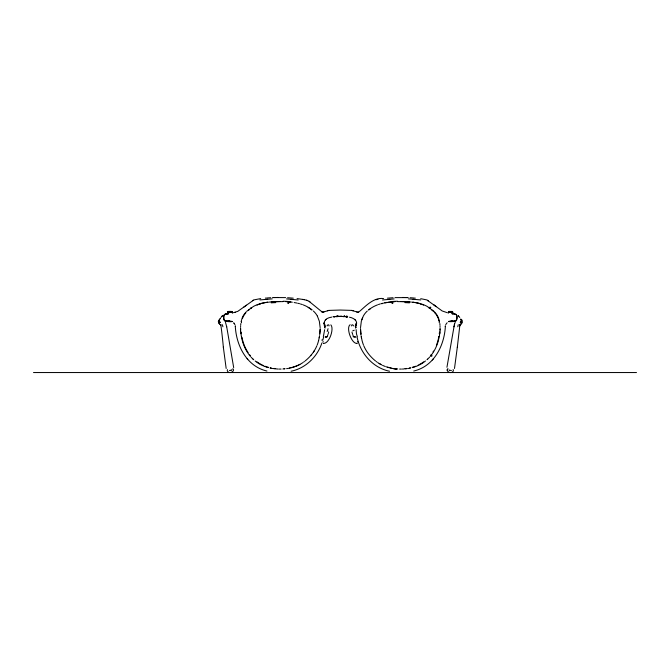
<?xml version="1.0" encoding="UTF-8"?>
<svg xmlns="http://www.w3.org/2000/svg" width="670" height="670" viewBox="0 0 670 670"><rect width="100%" height="100%" fill="white"/><g stroke="black" fill="none" stroke-linecap="round" stroke-linejoin="round"><path stroke-width="1" d="M323.778 343.392C329.439 343.4 334.347 328.501 330.838 324.849M319.975 332.295L320.151 328.602M461.362 320.871L460.198 322.647C462.233 322.128 460.767 318.334 461.002 319.372M240.614 327.245L240.631 326.324M219.442 321.407L219.442 319.791M440.039 328.174L439.972 330.025M360.527 327.672L361.323 321.248L363.308 316.072A19.154 19.145 -11.5 0 1 367.311 311.014M460.315 324.431C459.628 325.369 460.424 324.163 460.106 324.69C458.824 326.114 465.399 320.88 460.65 319.096M352.018 332.035L352.135 332.889M240.672 325.394L240.823 323.551M319.883 333.291L320.143 329.565M233.688 367.604L226.695 326.7M325.05 328.124C322.772 321.675 324.716 318.208 331.742 317.103M461.362 320.804L461.354 320.252M439.83 333.635L440.182 329.104M439.838 331.868L439.755 332.789A82.988 82.787 69.6 0 1 439.47 335.553L439.302 336.466M219.316 320.252L219.299 320.721M457.308 347.286L459.813 325.587L459.687 326.131M319.892 333.216L319.665 335.059M457.325 347.152L454.494 368.483M350.117 324.69C345.753 327.655 351.566 343.878 356.884 343.392M454.377 324.607L446.94 367.286M318.618 340.502L319.523 335.972M241.368 322.706L241.527 321.793M453.95 326.826L454.076 326.072M319.213 337.797L319.381 336.884M457.778 326.776L458.255 324.716M445.248 326.524L445.391 325.838C444.553 345.226 434.168 366.364 413.717 371.046M241.108 321.717L242.113 318.166A18.224 18.048 80 0 1 244.29 314.113L246.058 311.986M321.91 340.285L322.027 339.791M454.469 324.272L455.19 322.354M454.344 324.749L454.503 324.129M459.779 325.729L460.022 324.866M328.576 332.73L328.643 332.035M322.772 340.243L323.51 337.437M328.995 325.963L329.012 325.185A7.135 2.722 -70.1 0 0 328.141 324.833A1.935 0.737 -70.1 0 0 327.128 325.888M327.463 330.519L328.074 328.694M361.842 319.582L362.495 317.865M328.308 333.501L328.124 334.012M327.463 335.812L327.848 334.766M321.885 343.015C317.304 356.859 305.57 368.266 291.132 371.239M445.726 324.632L447.133 322.756M220.12 318.761L220.338 318.351L219.827 319.18M324.573 327.563L325.762 325.737M323.292 341.658L322.974 342.018A7.135 2.722 -70.1 0 1 322.664 342.035M462.082 322.731L461.663 323.359M220.899 317.521L222.406 315.838M327.597 336.675L325.461 336.985M244.709 314.247L245.848 312.806M448.565 311.969L448.506 312.413M228.177 311.751L227.674 312.404L228.252 312.413M448.632 311.877L449.587 311.918M232.431 313.259L231.862 311.466L231.083 311.918M452.484 311.55L451.63 311.918M227.582 313.702L228.73 313.686L226.1 313.753L227.674 313.853L228.21 311.508M448.23 313.259L448.8 311.466L452.418 311.466M232.029 311.877L231.259 311.852M451.764 311.91L452.484 311.751M311.081 355.175L309.858 356.557A46.406 46.213 77.5 0 1 307.228 359.154A38.969 38.843 57.7 0 1 305.126 360.954M433.549 358.601L432.292 359.999M327.06 331.206L327.94 331.081M246.702 311.332L253.386 306.483A31.725 31.49 61.9 0 1 258.427 304.264L261.074 303.468M221.829 316.357L222.767 315.545M325.402 319.942L326.148 319.314M426.941 359.748L427.619 359.128M460.918 324.121L461.37 323.702M248.47 310.26L249.181 309.682M219.366 319.439L218.294 321.567L219.459 323.861M354.531 336.667L353.986 336.968M245.053 306.19L237.766 311.366L233.428 312.689M243.788 307.128L253.871 299.909L260.697 298.594M246.284 305.269L245.672 305.729L246.267 305.286M303.652 362.068L304.398 361.524M342.822 316.474L345.134 316.525L343.501 316.491L344.497 316.592L344.497 315.83M460.742 324.263L459.754 324.925M250.262 308.426L251.024 307.915M357.411 336.717L356.482 333.97L356.113 329.598M232.063 369.731L231.242 370.15M229.416 320.587L228.219 320.905L229.425 320.796M352.772 330.829L354.254 330.218M358.718 312.061C364.12 307.899 373.131 296.911 383.592 298.577M226.1 313.753L227.323 313.635M452.543 313.836L454.587 313.744L453.766 313.728M377.57 304.85L375.853 305.545A32.093 32.018 -29.6 0 0 368.726 309.825M358.09 312.253L351.482 310.386L340.335 310.043L329.179 310.386L322.454 312.253L308.703 301.048L304.607 299.708L297.07 298.577M231.066 370.217L229.408 370.493M294.666 366.741L292.907 367.311M378.441 304.532L380.208 303.962M258.779 304.473L260.521 303.929M358.299 312.22L357.638 312.253L358.5 312.153M323.945 312.036L323.493 312.17M231.041 321.257L230.229 321.366M327.396 310.746L327.831 310.62M381.096 303.703L382.888 303.25M344.698 316.609C341.306 315.897 344.196 317.563 344.171 315.872M291.132 367.797L292.019 367.57M235.413 312.287L234.843 312.429M381.892 303.686L382.788 303.468M260.102 303.611L267.799 302.145M261.97 303.25L264.675 302.706M383.793 303.049L386.531 302.538M377.294 299.482L377.939 299.364M376.063 299.708L376.574 299.616M454.578 320.93L451.203 320.938M385.953 302.555L387.268 302.329M336.884 315.738L336.884 316.466L335.921 316.634L337.387 316.567M265.588 302.555L268.327 302.187M384.865 302.798L395.166 301.592M406.724 368.433L404.898 368.626M406.975 368.676L405.141 368.877M226.117 314.197L224.408 314.749A2.563 2.554 56.5 0 0 224.132 315.202L223.872 315.939A17.588 17.412 75.7 0 0 223.855 319.28A2.37 2.345 75.6 0 0 226.15 321.407L228.864 321.332M269.24 302.095L271.082 301.927M387.595 299.54L389.789 299.348M382.486 299.984L394.161 298.912M387.377 298.167L393.072 297.723M265.337 298.116L266.107 298.041M265.303 299.482L267.615 299.289M259.91 299.925L272.246 298.87M284.03 368.693L284.943 368.617M284.75 368.86L282.908 368.994M335.134 316.701L333.97 316.793A20.46 2.513 89.7 0 1 333.635 316.709C331.315 316.868 336.7 316.349 334.28 316.642A20.519 2.521 89.7 0 0 334.539 316.743L334.966 316.709M266.886 297.983L270.764 297.706M391.347 302.254L393.089 302.12M454.603 320.913L455.659 320.779A1.198 1.198 0 0 0 456.094 320.536L456.915 318.602A7.303 7.286 -56.5 0 0 456.906 316.474L456.53 315.202A2.563 2.554 -56.5 0 0 456.253 314.749L454.57 314.18M226.778 321.366L226.108 321.491L230.053 321.65M336.884 316.466L335.62 316.508L337.856 316.55M356.113 336.935L354.966 337.002M404.219 368.952L402.377 369.044M355.201 336.985L353.065 336.675M226.678 321.374L232.08 321.525L230.488 321.583M273.871 297.555L285.696 297.614M451.413 370.485L449.779 370.276M272.447 297.614L278.1 297.455M394.965 297.614L408.214 297.614M337.127 316.575L338.015 316.541L338.015 315.821M274.834 301.626L275.914 301.592M271.601 301.793L280.228 301.492M275.688 301.676L283.075 301.609M228.998 311.651L228.21 311.701L231.083 311.676M227.674 313.853L228.118 313.836M451.881 313.652L454.536 313.711M227.674 312.17L232.431 312.17M448.23 312.17L452.987 312.17L452.987 313.853M452.418 311.659L449.587 311.676M231.862 311.659L230.941 311.659M232.23 321.634L228.219 321.541L229.701 321.366M448.607 321.382L450.667 321.433M231.862 311.466L228.252 311.466L228.998 311.475M448.8 311.466L449.553 311.475M451.982 311.651L451.496 311.659M397.586 301.609L404.982 301.676M230.681 321.583L230.296 321.583M229.031 311.45L231.083 311.45M449.587 311.45L451.982 311.483M281.065 369.061L279.214 369.07M228.956 321.374L230.095 321.433M451.387 311.676L450.608 311.684M450.299 321.441L448.691 321.483L450.458 321.583M401.447 369.07L399.605 369.061M229.45 321.324L230.379 321.324M450.433 321.366L449.62 321.257M450.282 321.324L450.944 321.441M450.608 321.65L454.587 321.508L450.91 321.324M33.5 372.545L636.5 372.545M230.053 311.684L229.031 311.676M450.433 311.659L449.235 311.651M230.413 321.366L232.23 321.391M229.458 320.938L226.066 320.922M451.932 313.686L453.079 313.702M451.237 320.796L452.635 320.855L451.245 320.587M449.553 311.651L448.8 311.659M402.561 297.455L406.246 297.53M448.607 321.634L453.699 321.416M400.442 301.492L409.06 301.793M404.747 301.592L405.827 301.626M406.791 297.555L407.569 297.589M342.831 316.55L343.71 316.583M278.293 369.044L276.442 368.952M453.825 321.424L454.511 321.407A2.37 2.345 -75.6 0 0 456.814 319.28A17.588 17.412 -75.7 0 0 456.823 315.922A2.37 2.345 -75.7 0 0 454.511 313.803M322.58 312.253L323.024 312.253L321.96 312.061M325.034 336.96L326.064 337.018M410.09 297.723L413.784 297.983M397.754 368.994L395.911 368.86M287.597 297.723L293.284 298.167M226.058 320.913L225.003 320.779A1.198 1.198 0 0 1 224.567 320.536L223.747 318.602A7.303 7.286 56.5 0 1 223.763 316.474L223.872 315.939A2.37 2.345 75.7 0 1 226.15 313.803M285.495 301.592L290.755 301.986M287.572 302.12L289.314 302.254M413.047 299.289L415.358 299.482M395.719 368.617L396.64 368.693M409.588 301.927L411.422 302.095M408.424 298.87L420.752 299.925M290.88 299.348L293.066 299.54M414.554 298.041L415.333 298.116M286.5 298.912L298.175 299.984M347.077 316.793A40.2 25.443 -87.7 0 1 346.465 316.768L346.156 316.751A20.51 2.605 -89.6 0 0 346.323 316.709L347.722 316.86A40.192 25.066 -87.8 0 1 346.256 316.751L345.477 316.692A20.611 2.504 -89.7 0 0 345.712 316.659L347.077 316.751L347.077 316.064M275.521 368.877L273.687 368.676M275.772 368.626L273.946 368.433M393.123 368.534L396.715 368.944M394.563 368.776L396.171 368.961L392.972 368.567M412.335 302.187L415.082 302.555M420.735 298.686L426.79 299.909L436.229 306.651L435.609 306.19M352.387 310.52L351.708 310.419L353.274 310.746M412.862 302.145L420.559 303.611M447.233 312.689L442.141 310.939L434.403 305.286M294.138 302.538L296.869 303.049M304.607 299.708L302.731 299.364M415.986 302.706L418.691 303.25M326.767 336.993L326.131 336.667M349.505 317.22C353.023 317.731 358.576 320.746 355.896 325.092L356.474 323.024L355.611 328.124M297.773 303.25L299.565 303.703M323.627 343.35L323.535 343.325M388.642 367.57L389.538 367.797M389.538 371.239C373.039 367.922 360.544 353.576 357.152 337.437M356.942 312.111L356.716 312.036M419.588 303.468L422.234 304.255A31.725 31.49 -61.9 0 1 427.276 306.475L433.959 311.332M266.953 371.046C246.493 366.364 236.116 345.226 235.279 325.838L235.413 326.524M420.14 303.929L421.891 304.473M300.453 303.962L302.22 304.532M387.754 367.311L385.995 366.741M306.466 300.152L307.363 300.445M303.091 304.85L304.808 305.545A32.093 32.018 29.6 0 1 311.935 309.825M449.419 370.15L448.917 369.915M220.732 324.816L220.246 324.489M219.291 323.702L220.857 325.05L220.346 324.431M323.334 336.767L324.657 329.69M220.422 324.615L220.916 324.925M430.081 307.011L430.86 307.538M429.637 307.915L430.4 308.426M309.155 301.307L309.976 301.868M376.264 361.524L377.009 362.068M433.758 304.808L434.998 305.729M233.654 322.84L234.935 324.632M354.514 319.314L355.259 319.942M431.48 309.682L433.557 311.483M458.18 315.779L459.762 317.521M458.255 315.838L458.841 316.357M253.042 359.128L253.729 359.748M434.202 312.128L435.952 314.247M434.604 311.986L436.371 314.113A18.224 18.048 -80 0 1 438.557 318.166L439.554 321.717M247.113 358.601L247.733 359.313M449.403 311.852L449.235 311.483M229.031 311.918L228.679 311.483M355.134 326.005L356.088 327.563M357.437 341.767L357.755 342.035A7.135 2.722 70.1 0 0 357.998 342.035M220.715 324.883C221.142 325.612 222.934 342.152 223.336 347.152L223.353 347.286M218.998 323.359L218.579 322.731M461.144 319.623L461.337 320.134M317.362 316.072L319.339 321.248L320.143 327.672M225.472 322.354L226.72 326.826M226.167 368.483L223.336 347.152M352.814 334.766L353.199 335.812M352.537 334.012L352.353 333.501M219.408 321.332L219.299 320.871M438.448 319.129L438.942 320.897M351.666 325.963L351.649 325.185A7.135 2.722 70.1 0 1 352.529 324.833A1.935 0.737 70.1 0 1 353.534 325.888M222.406 324.716L222.884 326.776M361.138 335.972L362.051 340.502A39.086 38.969 -55.2 0 0 363.442 344.908M361.289 336.884L361.448 337.797M439.135 321.793L439.294 322.706M241.368 336.466L241.234 335.553A82.988 82.787 -69.6 0 1 240.873 332.797L240.823 331.868M360.519 328.602L361.004 335.059M360.778 333.216L360.879 334.137M439.838 323.551L439.997 325.394M240.488 329.104L240.832 333.635M360.519 329.565L360.778 333.291M240.689 330.025L240.622 328.174M440.031 326.324L440.048 327.245M338.543 316.525L338.543 316.324A86.129 86.028 -0.1 0 1 342.102 316.324L342.102 316.525M342.102 316.441L342.102 316.491A69.052 68.968 -0.1 0 0 338.543 316.525M454.511 320.428L454.511 321.407M346.323 315.989L346.323 316.717M337.638 315.83L337.638 316.558M226.15 320.428L226.15 321.407M447.175 370.033A2.387 1.801 12.1 0 0 447.468 370.929L447.853 371.381A3.978 3.007 11.7 0 0 448.841 372.118L449 372.193A2.739 2.069 11.8 0 0 449.604 372.42A2.797 2.102 11.9 0 0 450.357 372.537L450.868 372.545A2.588 1.943 11.8 0 0 451.856 372.327L452.116 372.193A3.953 2.965 11.7 0 0 453.046 371.381L453.28 370.929A2.613 1.96 12 0 0 453.088 369.547M447.954 368.584A4.188 3.149 12.2 0 0 447.535 369.044L447.275 369.505A2.446 1.843 12.4 0 0 447.175 370.033M227.482 369.631A2.613 1.96 -12.2 0 0 227.356 370.007L227.306 370.359A2.613 1.96 -12 0 0 227.381 370.929L227.616 371.381A3.953 2.965 -11.7 0 0 228.545 372.193L228.805 372.327A2.588 1.943 -11.8 0 0 229.802 372.545L230.304 372.537A2.797 2.102 -11.9 0 0 231.058 372.42A2.739 2.069 -11.8 0 0 231.661 372.193L231.82 372.118A3.978 3.007 -11.7 0 0 232.817 371.381L233.194 370.929A2.387 1.801 -12.1 0 0 233.487 370.033A2.446 1.843 -12.4 0 0 233.386 369.505L233.135 369.044A4.188 3.149 -12.2 0 0 232.825 368.693M391.967 303.535A94.076 89.269 -11.8 0 1 392.871 303.468M368.701 310.001A31.934 31.85 -29.2 0 1 370.175 308.904M391.171 367.989A37.88 37.763 -58.2 0 1 387.603 367.118M380.803 364.354A37.88 37.763 -58.2 0 1 379.195 363.458M410.341 367.797A41.381 41.239 -67.1 0 1 409.445 367.989M415.626 366.23A36.691 36.549 -60.3 0 1 412.125 367.369M423.691 361.867A35.477 35.317 -57 0 1 418.155 365.142M430.961 354.874A36.138 35.971 -57 0 1 430.391 355.594M438.85 336.449A41.121 40.979 -57.5 0 1 436.396 345.293M433.54 351.063A41.121 40.979 -57.5 0 1 433.055 351.842M439.369 332.806A82.301 82.1 69.6 0 1 439.269 333.719M436.471 315A18.149 17.973 -79.8 0 1 438.138 318.267M422.753 304.775A31.641 31.406 -63 0 1 423.599 305.11M407.519 301.676A101.639 97.686 -15 0 1 409.353 301.802M432.108 355.678A40.493 40.376 -58.8 0 1 431.522 356.432M429.579 357.152A32.219 32.043 -56.3 0 1 427.628 359.128M375.535 360.954A38.969 38.843 -57.7 0 1 373.433 359.162A46.406 46.213 -77.5 0 1 370.812 356.549L369.58 355.175A35.862 35.753 -57.7 0 1 363.785 345.77M404.923 302.622A105.424 99.738 -12 0 1 409.487 302.857M439.202 336.457A40.627 40.502 -58.3 0 1 430.207 356.474M425.525 360.954A35.728 35.585 -58.4 0 1 419.32 364.974M418.482 365.368A35.468 35.309 -57 0 1 415.936 366.457M415.065 366.775A37.11 36.959 -59 0 1 412.418 367.604M410.618 368.039A41.364 41.222 -65.2 0 1 407.896 368.55M394.077 368.651A42.721 42.612 -69.8 0 1 390.434 368.014M385.124 366.423A36.314 36.205 -52.2 0 1 382.578 365.343M381.749 364.941A35.862 35.753 -51.3 0 1 377.771 362.596M388.349 302.195A69.881 68.776 -19.4 0 1 391.113 301.885M392.017 301.5A89.428 87.083 -16.1 0 1 397.586 301.24M287.79 303.468A94.076 89.269 11.8 0 1 288.695 303.535M308.158 307.413A31.934 31.85 29.2 0 1 311.96 310.001M314.389 350.619A35.468 35.368 49.4 0 1 313.384 352.152M299.859 364.354A37.88 37.763 58.2 0 1 289.49 367.989M271.224 367.989A41.381 41.239 67.1 0 1 270.32 367.797M268.536 367.369A36.691 36.549 60.3 0 1 265.035 366.23M263.344 365.527A35.477 35.317 57 0 1 256.97 361.867M250.27 355.594A36.138 35.971 57 0 1 249.701 354.874M248.101 352.621A41.121 40.979 57.5 0 1 241.971 337.353M241.393 333.719A82.301 82.1 -69.6 0 1 241.292 332.806M242.523 318.267A18.149 17.973 79.8 0 1 244.19 315M257.062 305.11A31.641 31.406 63 0 1 257.916 304.775M271.308 301.802A101.639 97.686 15 0 1 273.151 301.676M253.034 359.128A32.219 32.043 56.3 0 1 251.091 357.152M271.174 302.857A105.424 99.738 12 0 1 275.738 302.622M250.454 356.474A40.627 40.502 58.3 0 1 241.46 336.457M261.342 364.974A35.728 35.585 58.4 0 1 255.136 360.954M264.734 366.457A35.468 35.309 57 0 1 262.179 365.368M268.251 367.604A37.11 36.959 59 0 1 265.596 366.775M272.774 368.55A41.364 41.222 65.2 0 1 270.043 368.039M290.227 368.014A42.721 42.612 69.8 0 1 286.592 368.651M298.083 365.343A36.314 36.205 52.2 0 1 295.537 366.423M302.899 362.596A35.862 35.753 51.3 0 1 298.921 364.941M316.877 345.77A35.862 35.753 57.7 0 1 311.073 355.167M318.618 340.502A39.086 38.969 55.2 0 1 317.228 344.908M313.359 311.014A19.154 19.145 11.5 0 1 317.362 316.072M289.549 301.885A69.881 68.776 19.4 0 1 292.313 302.195M283.075 301.24A89.428 87.083 16.1 0 1 288.644 301.5M356.633 322.915L356.013 325.092L356.633 322.915M250.932 308.418L251.409 308.091L250.932 308.418M253.185 300.294L252.531 300.721L253.176 300.294M357.127 343.325L357.035 343.35M328.467 310.495L328.953 310.419L328.467 310.495M229.073 320.863L229.107 320.855M339.439 316.516L341.516 316.382L339.439 316.516M428.138 300.721L427.485 300.294L428.13 300.721M429.738 308.418L429.252 308.091L429.738 308.418M234.056 323.149L234.081 323.191M220.179 322.387L219.542 321.625L220.179 322.387M324.774 325.092L324.213 323.066L324.774 325.092M324.447 324.397L324.029 322.915L324.649 325.092L324.447 324.397"/></g></svg>
